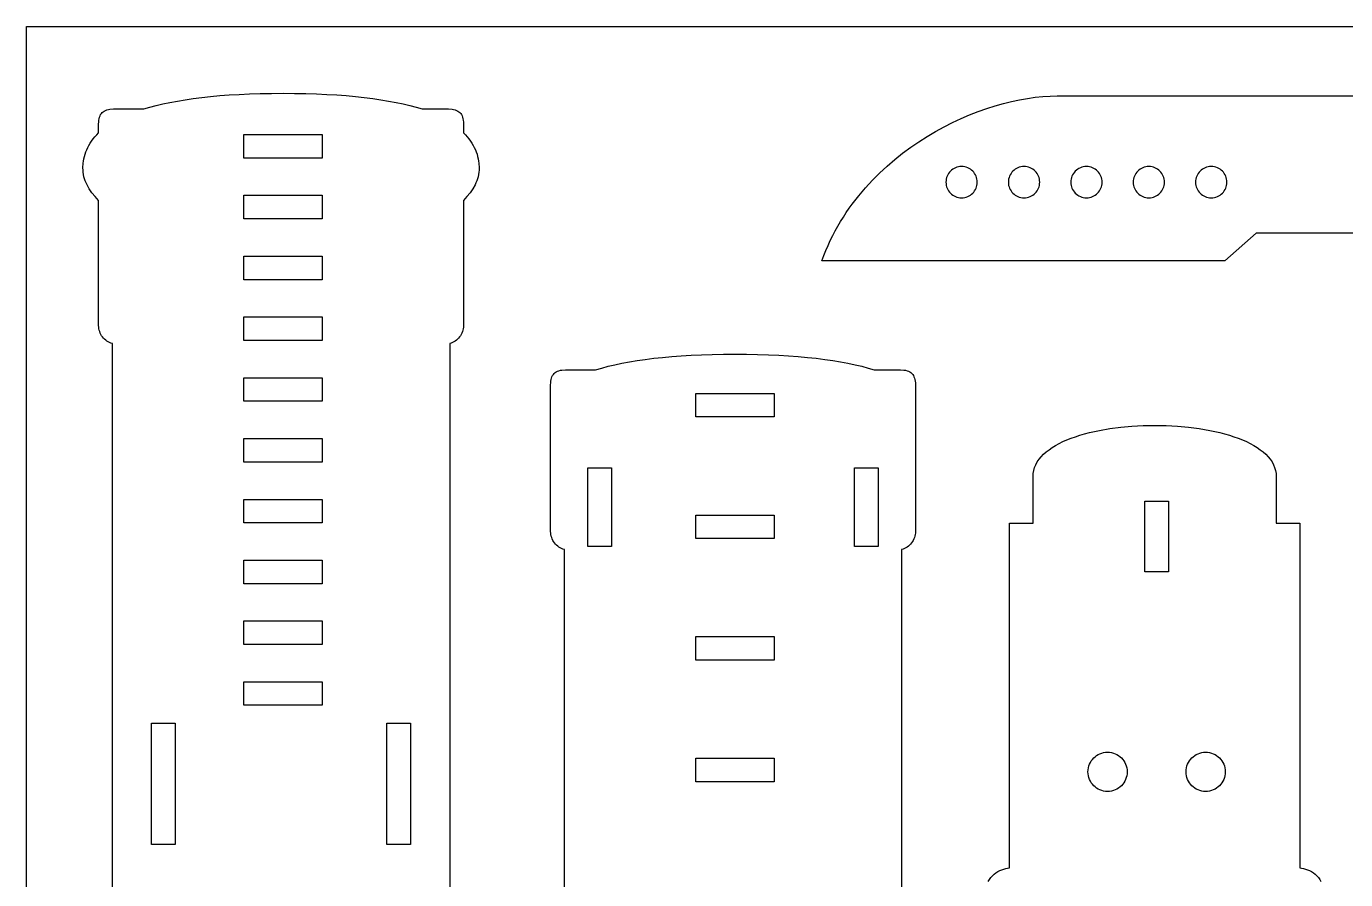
# Model space of a CAD drawing. Extents: x -4267 to 4267, y -2692 to 2692.
# Drawn here: x 60 to 2081, y 1385 to 2692 of the extents above; entities that cross this region are included whole.
import ezdxf

# ---------------------------------------------------------------- set-up
doc = ezdxf.new("R2010")
doc.units = 0
doc.header["$MEASUREMENT"] = 0
doc.layers.get('0').update_dxf_attribs({"linetype": 'CONTINUOUS'})

msp = doc.modelspace()

# ---------------------------------------------------------------- linework, layer by layer
for p, q in [((60.1, 2692.4), (4267, 2692.4)), ((60.1, 48.1), (60.1, 2692.4)), ((356.3, 2586.3), (371, 2587.4)), ((371, 2587.4), (386.2, 2588.3)), ((386.2, 2588.3), (402.1, 2589)), ((402.1, 2589), (418.5, 2589.5)), ((418.5, 2589.5), (435.6, 2589.8)), ((435.6, 2589.8), (453.3, 2589.9)), ((453.3, 2589.9), (470.9, 2589.8)), ((470.9, 2589.8), (488, 2589.5)), ((488, 2589.5), (504.4, 2589)), ((504.4, 2589), (520.3, 2588.3)), ((520.3, 2588.3), (535.5, 2587.4)), ((535.5, 2587.4), (550.2, 2586.3)), ((239.9, 2565.9), (249.1, 2568.6)), ((249.1, 2568.6), (258.9, 2571.2)), ((258.9, 2571.2), (269.2, 2573.7)), ((269.2, 2573.7), (280.1, 2576)), ((280.1, 2576), (291.4, 2578.1)), ((291.4, 2578.1), (303.3, 2580.1)), ((303.3, 2580.1), (315.7, 2581.9)), ((315.7, 2581.9), (328.7, 2583.5)), ((328.7, 2583.5), (342.2, 2585)), ((342.2, 2585), (356.3, 2586.3)), ((550.2, 2586.3), (564.3, 2585)), ((564.3, 2585), (577.8, 2583.5)), ((577.8, 2583.5), (590.8, 2581.9)), ((590.8, 2581.9), (603.2, 2580.1)), ((603.2, 2580.1), (615.1, 2578.1)), ((615.1, 2578.1), (626.5, 2576)), ((626.5, 2576), (637.3, 2573.7)), ((637.3, 2573.7), (647.6, 2571.2)), ((647.6, 2571.2), (657.4, 2568.6)), ((657.4, 2568.6), (666.7, 2565.9)), ((1531.4, 2566.4), (1544.2, 2570.5)), ((1544.2, 2570.5), (1557, 2574.2)), ((1557, 2574.2), (1569.6, 2577.3)), ((1569.6, 2577.3), (1581.9, 2579.9)), ((1581.9, 2579.9), (1594, 2582.1)), ((1594, 2582.1), (1605.8, 2583.8)), ((1605.8, 2583.8), (1617.4, 2585)), ((1617.4, 2585), (1628.5, 2585.7)), ((1628.5, 2585.7), (1639.3, 2585.9)), ((1639.3, 2585.9), (4031.2, 2585.9)), ((170.9, 2545.9), (171.1, 2548.6)), ((171.1, 2548.6), (171.6, 2551)), ((171.6, 2551), (172.1, 2553.3)), ((172.1, 2553.3), (172.9, 2555.4)), ((172.9, 2555.4), (173.9, 2557.2)), ((173.9, 2557.2), (175, 2558.9)), ((175, 2558.9), (176.3, 2560.4)), ((176.3, 2560.4), (177.8, 2561.7)), ((177.8, 2561.7), (179.5, 2562.8)), ((179.5, 2562.8), (181.4, 2563.8)), ((181.4, 2563.8), (183.5, 2564.5)), ((183.5, 2564.5), (185.7, 2565.1)), ((185.7, 2565.1), (188.2, 2565.6)), ((188.2, 2565.6), (193.8, 2565.9)), ((193.8, 2565.9), (239.9, 2565.9)), ((666.7, 2565.9), (706.7, 2565.9)), ((706.7, 2565.9), (712.3, 2565.6)), ((712.3, 2565.6), (714.7, 2565.1)), ((714.7, 2565.1), (717, 2564.5)), ((717, 2564.5), (719.1, 2563.8)), ((719.1, 2563.8), (721, 2562.8)), ((721, 2562.8), (722.7, 2561.7)), ((722.7, 2561.7), (724.2, 2560.4)), ((724.2, 2560.4), (725.5, 2558.9)), ((725.5, 2558.9), (726.6, 2557.2)), ((726.6, 2557.2), (727.6, 2555.4)), ((727.6, 2555.4), (728.3, 2553.3)), ((728.3, 2553.3), (728.9, 2551)), ((728.9, 2551), (729.4, 2548.6)), ((729.4, 2548.6), (729.6, 2545.9)), ((1479.1, 2545.1), (1492.2, 2551.1)), ((1492.2, 2551.1), (1505.3, 2556.7)), ((1505.3, 2556.7), (1518.4, 2561.8)), ((1518.4, 2561.8), (1531.4, 2566.4)), ((167.8, 2526.2), (170.8, 2529.2)), ((170.8, 2543), (170.9, 2545.9)), ((170.8, 2529.2), (170.8, 2543)), ((393.2, 2490.7), (393.2, 2526.8)), ((393.2, 2526.8), (513.4, 2526.8)), ((513.4, 2526.8), (513.4, 2490.7)), ((729.6, 2545.9), (729.7, 2543)), ((729.7, 2543), (729.7, 2529.2)), ((729.7, 2529.2), (732.7, 2526.2)), ((1440.2, 2523.8), (1453.1, 2531.4)), ((1453.1, 2531.4), (1466.1, 2538.5)), ((1466.1, 2538.5), (1479.1, 2545.1)), ((152.5, 2503.5), (154.1, 2506.9)), ((154.1, 2506.9), (155.8, 2510.2)), ((155.8, 2510.2), (157.8, 2513.5)), ((157.8, 2513.5), (160, 2516.8)), ((160, 2516.8), (162.4, 2520)), ((162.4, 2520), (165, 2523.1)), ((165, 2523.1), (167.8, 2526.2)), ((732.7, 2526.2), (735.5, 2523.1)), ((735.5, 2523.1), (738.1, 2520)), ((738.1, 2520), (740.5, 2516.8)), ((740.5, 2516.8), (742.7, 2513.5)), ((742.7, 2513.5), (744.6, 2510.2)), ((744.6, 2510.2), (746.4, 2506.9)), ((746.4, 2506.9), (748, 2503.5)), ((1402.6, 2498.1), (1415, 2507.2)), ((1415, 2507.2), (1427.5, 2515.8)), ((1427.5, 2515.8), (1440.2, 2523.8)), ((147.1, 2482.7), (147.5, 2486.2)), ((147.5, 2486.2), (148.2, 2489.7)), ((148.2, 2489.7), (149, 2493.2)), ((149, 2493.2), (150, 2496.6)), ((150, 2496.6), (151.1, 2500.1)), ((151.1, 2500.1), (152.5, 2503.5)), ((513.4, 2490.7), (393.2, 2490.7)), ((748, 2503.5), (749.4, 2500.1)), ((749.4, 2500.1), (750.5, 2496.6)), ((750.5, 2496.6), (751.5, 2493.2)), ((751.5, 2493.2), (752.3, 2489.7)), ((752.3, 2489.7), (752.9, 2486.2)), ((752.9, 2486.2), (753.4, 2482.7)), ((1378.8, 2478.4), (1390.6, 2488.5)), ((1390.6, 2488.5), (1402.6, 2498.1)), ((146.8, 2475.7), (147.1, 2482.7)), ((146.9, 2472.3), (146.8, 2475.7)), ((147.2, 2468.9), (146.9, 2472.3)), ((147.7, 2465.5), (147.2, 2468.9)), ((753.3, 2468.9), (752.8, 2465.5)), ((753.6, 2472.3), (753.3, 2468.9)), ((753.4, 2482.7), (753.7, 2475.7)), ((753.7, 2475.7), (753.6, 2472.3)), ((1356.3, 2456.7), (1367.3, 2467.8)), ((1367.3, 2467.8), (1378.8, 2478.4)), ((1473, 2467.2), (1471.8, 2465.2)), ((1474.4, 2469), (1473, 2467.2)), ((1476, 2470.7), (1474.4, 2469)), ((1477.7, 2472.3), (1476, 2470.7)), ((1479.5, 2473.6), (1477.7, 2472.3)), ((1481.5, 2474.9), (1479.5, 2473.6)), ((1483.6, 2475.9), (1481.5, 2474.9)), ((1485.8, 2476.7), (1483.6, 2475.9)), ((1488.1, 2477.3), (1485.8, 2476.7)), ((1490.5, 2477.6), (1488.1, 2477.3)), ((1493, 2477.8), (1490.5, 2477.6)), ((1495.4, 2477.6), (1493, 2477.8)), ((1497.8, 2477.3), (1495.4, 2477.6)), ((1500.1, 2476.7), (1497.8, 2477.3)), ((1502.3, 2475.9), (1500.1, 2476.7)), ((1504.4, 2474.9), (1502.3, 2475.9)), ((1506.4, 2473.6), (1504.4, 2474.9)), ((1508.3, 2472.3), (1506.4, 2473.6)), ((1510, 2470.7), (1508.3, 2472.3)), ((1511.5, 2469), (1510, 2470.7)), ((1512.9, 2467.2), (1511.5, 2469)), ((1514.1, 2465.2), (1512.9, 2467.2)), ((1568.7, 2467.2), (1567.5, 2465.2)), ((1570, 2469), (1568.7, 2467.2)), ((1571.6, 2470.7), (1570, 2469)), ((1573.3, 2472.3), (1571.6, 2470.7)), ((1575.2, 2473.6), (1573.3, 2472.3)), ((1577.1, 2474.9), (1575.2, 2473.6)), ((1579.2, 2475.9), (1577.1, 2474.9)), ((1581.4, 2476.7), (1579.2, 2475.9)), ((1583.8, 2477.3), (1581.4, 2476.7)), ((1586.1, 2477.6), (1583.8, 2477.3)), ((1588.6, 2477.8), (1586.1, 2477.6)), ((1591.1, 2477.6), (1588.6, 2477.8)), ((1593.4, 2477.3), (1591.1, 2477.6)), ((1595.7, 2476.7), (1593.4, 2477.3)), ((1598, 2475.9), (1595.7, 2476.7)), ((1600.1, 2474.9), (1598, 2475.9)), ((1602, 2473.6), (1600.1, 2474.9)), ((1603.9, 2472.3), (1602, 2473.6)), ((1605.6, 2470.7), (1603.9, 2472.3)), ((1607.1, 2469), (1605.6, 2470.7)), ((1608.5, 2467.2), (1607.1, 2469)), ((1609.7, 2465.2), (1608.5, 2467.2)), ((1664.3, 2467.2), (1663.1, 2465.2)), ((1665.7, 2469), (1664.3, 2467.2)), ((1667.2, 2470.7), (1665.7, 2469)), ((1668.9, 2472.3), (1667.2, 2470.7)), ((1670.8, 2473.6), (1668.9, 2472.3)), ((1672.8, 2474.9), (1670.8, 2473.6)), ((1674.9, 2475.9), (1672.8, 2474.9)), ((1677.1, 2476.7), (1674.9, 2475.9)), ((1679.4, 2477.3), (1677.1, 2476.7)), ((1681.8, 2477.6), (1679.4, 2477.3)), ((1684.2, 2477.8), (1681.8, 2477.6)), ((1686.7, 2477.6), (1684.2, 2477.8)), ((1689.1, 2477.3), (1686.7, 2477.6)), ((1691.4, 2476.7), (1689.1, 2477.3)), ((1693.6, 2475.9), (1691.4, 2476.7)), ((1695.7, 2474.9), (1693.6, 2475.9)), ((1697.7, 2473.6), (1695.7, 2474.9)), ((1699.5, 2472.3), (1697.7, 2473.6)), ((1701.2, 2470.7), (1699.5, 2472.3)), ((1702.8, 2469), (1701.2, 2470.7)), ((1704.1, 2467.2), (1702.8, 2469)), ((1705.4, 2465.2), (1704.1, 2467.2)), ((1759.9, 2467.2), (1758.7, 2465.2)), ((1761.3, 2469), (1759.9, 2467.2)), ((1762.8, 2470.7), (1761.3, 2469)), ((1764.5, 2472.3), (1762.8, 2470.7)), ((1766.4, 2473.6), (1764.5, 2472.3)), ((1768.4, 2474.9), (1766.4, 2473.6)), ((1770.5, 2475.9), (1768.4, 2474.9)), ((1772.7, 2476.7), (1770.5, 2475.9)), ((1775, 2477.3), (1772.7, 2476.7)), ((1777.4, 2477.6), (1775, 2477.3)), ((1779.8, 2477.8), (1777.4, 2477.6)), ((1782.3, 2477.6), (1779.8, 2477.8)), ((1784.7, 2477.3), (1782.3, 2477.6)), ((1787, 2476.7), (1784.7, 2477.3)), ((1789.2, 2475.9), (1787, 2476.7)), ((1791.3, 2474.9), (1789.2, 2475.9)), ((1793.3, 2473.6), (1791.3, 2474.9)), ((1795.1, 2472.3), (1793.3, 2473.6)), ((1796.8, 2470.7), (1795.1, 2472.3)), ((1798.4, 2469), (1796.8, 2470.7)), ((1799.8, 2467.2), (1798.4, 2469)), ((1801, 2465.2), (1799.8, 2467.2)), ((1855.5, 2467.2), (1854.3, 2465.2)), ((1856.9, 2469), (1855.5, 2467.2)), ((1858.5, 2470.7), (1856.9, 2469)), ((1860.2, 2472.3), (1858.5, 2470.7)), ((1862, 2473.6), (1860.2, 2472.3)), ((1864, 2474.9), (1862, 2473.6)), ((1866.1, 2475.9), (1864, 2474.9)), ((1868.3, 2476.7), (1866.1, 2475.9)), ((1870.6, 2477.3), (1868.3, 2476.7)), ((1873, 2477.6), (1870.6, 2477.3)), ((1875.5, 2477.8), (1873, 2477.6)), ((1877.9, 2477.6), (1875.5, 2477.8)), ((1880.3, 2477.3), (1877.9, 2477.6)), ((1882.6, 2476.7), (1880.3, 2477.3)), ((1884.8, 2475.9), (1882.6, 2476.7)), ((1886.9, 2474.9), (1884.8, 2475.9)), ((1888.9, 2473.6), (1886.9, 2474.9)), ((1890.7, 2472.3), (1888.9, 2473.6)), ((1892.5, 2470.7), (1890.7, 2472.3)), ((1894, 2469), (1892.5, 2470.7)), ((1895.4, 2467.2), (1894, 2469)), ((1896.6, 2465.2), (1895.4, 2467.2)), ((148.3, 2462.2), (147.7, 2465.5)), ((149.2, 2459), (148.3, 2462.2)), ((150.3, 2455.8), (149.2, 2459)), ((151.6, 2452.6), (150.3, 2455.8)), ((153, 2449.5), (151.6, 2452.6)), ((156.4, 2443.4), (153, 2449.5)), ((747.5, 2449.5), (744.1, 2443.4)), ((748.9, 2452.6), (747.5, 2449.5)), ((750.2, 2455.8), (748.9, 2452.6)), ((751.3, 2459), (750.2, 2455.8)), ((752.1, 2462.2), (751.3, 2459)), ((752.8, 2465.5), (752.1, 2462.2)), ((1345.6, 2445.1), (1356.3, 2456.7)), ((1469.1, 2456.2), (1468.9, 2453.7)), ((1468.9, 2453.7), (1469.1, 2451.3)), ((1469.4, 2458.6), (1469.1, 2456.2)), ((1469.1, 2451.3), (1469.4, 2448.9)), ((1470, 2460.9), (1469.4, 2458.6)), ((1469.4, 2448.9), (1470, 2446.6)), ((1470.8, 2463.1), (1470, 2460.9)), ((1470, 2446.6), (1470.8, 2444.4)), ((1471.8, 2465.2), (1470.8, 2463.1)), ((1515.1, 2463.1), (1514.1, 2465.2)), ((1515.9, 2460.9), (1515.1, 2463.1)), ((1515.1, 2444.4), (1515.9, 2446.6)), ((1516.5, 2458.6), (1515.9, 2460.9)), ((1515.9, 2446.6), (1516.5, 2448.9)), ((1516.9, 2456.2), (1516.5, 2458.6)), ((1516.5, 2448.9), (1516.9, 2451.3)), ((1517, 2453.7), (1516.9, 2456.2)), ((1516.9, 2451.3), (1517, 2453.7)), ((1564.7, 2456.2), (1564.6, 2453.7)), ((1564.6, 2453.7), (1564.7, 2451.3)), ((1565, 2458.6), (1564.7, 2456.2)), ((1564.7, 2451.3), (1565, 2448.9)), ((1565.6, 2460.9), (1565, 2458.6)), ((1565, 2448.9), (1565.6, 2446.6)), ((1566.4, 2463.1), (1565.6, 2460.9)), ((1565.6, 2446.6), (1566.4, 2444.4)), ((1567.5, 2465.2), (1566.4, 2463.1)), ((1610.7, 2463.1), (1609.7, 2465.2)), ((1611.6, 2460.9), (1610.7, 2463.1)), ((1610.7, 2444.4), (1611.6, 2446.6)), ((1612.1, 2458.6), (1611.6, 2460.9)), ((1611.6, 2446.6), (1612.1, 2448.9)), ((1612.5, 2456.2), (1612.1, 2458.6)), ((1612.1, 2448.9), (1612.5, 2451.3)), ((1612.6, 2453.7), (1612.5, 2456.2)), ((1612.5, 2451.3), (1612.6, 2453.7)), ((1660.3, 2456.2), (1660.2, 2453.7)), ((1660.2, 2453.7), (1660.3, 2451.3)), ((1660.7, 2458.6), (1660.3, 2456.2)), ((1660.3, 2451.3), (1660.7, 2448.9)), ((1661.3, 2460.9), (1660.7, 2458.6)), ((1660.7, 2448.9), (1661.3, 2446.6)), ((1662.1, 2463.1), (1661.3, 2460.9)), ((1661.3, 2446.6), (1662.1, 2444.4)), ((1663.1, 2465.2), (1662.1, 2463.1)), ((1706.4, 2463.1), (1705.4, 2465.2)), ((1707.2, 2460.9), (1706.4, 2463.1)), ((1706.4, 2444.4), (1707.2, 2446.6)), ((1707.8, 2458.6), (1707.2, 2460.9)), ((1707.2, 2446.6), (1707.8, 2448.9)), ((1708.1, 2456.2), (1707.8, 2458.6)), ((1707.8, 2448.9), (1708.1, 2451.3)), ((1708.3, 2453.7), (1708.1, 2456.2)), ((1708.1, 2451.3), (1708.3, 2453.7)), ((1755.9, 2456.2), (1755.8, 2453.7)), ((1755.8, 2453.7), (1755.9, 2451.3)), ((1756.3, 2458.6), (1755.9, 2456.2)), ((1755.9, 2451.3), (1756.3, 2448.9)), ((1756.9, 2460.9), (1756.3, 2458.6)), ((1756.3, 2448.9), (1756.9, 2446.6)), ((1757.7, 2463.1), (1756.9, 2460.9)), ((1756.9, 2446.6), (1757.7, 2444.4)), ((1758.7, 2465.2), (1757.7, 2463.1)), ((1802, 2463.1), (1801, 2465.2)), ((1802.8, 2460.9), (1802, 2463.1)), ((1802, 2444.4), (1802.8, 2446.6)), ((1803.4, 2458.6), (1802.8, 2460.9)), ((1802.8, 2446.6), (1803.4, 2448.9)), ((1803.7, 2456.2), (1803.4, 2458.6)), ((1803.4, 2448.9), (1803.7, 2451.3)), ((1803.9, 2453.7), (1803.7, 2456.2)), ((1803.7, 2451.3), (1803.9, 2453.7)), ((1851.5, 2456.2), (1851.4, 2453.7)), ((1851.4, 2453.7), (1851.5, 2451.3)), ((1851.9, 2458.6), (1851.5, 2456.2)), ((1851.5, 2451.3), (1851.9, 2448.9)), ((1852.5, 2460.9), (1851.9, 2458.6)), ((1851.9, 2448.9), (1852.5, 2446.6)), ((1853.3, 2463.1), (1852.5, 2460.9)), ((1852.5, 2446.6), (1853.3, 2444.4)), ((1854.3, 2465.2), (1853.3, 2463.1)), ((1897.6, 2463.1), (1896.6, 2465.2)), ((1898.4, 2460.9), (1897.6, 2463.1)), ((1897.6, 2444.4), (1898.4, 2446.6)), ((1899, 2458.6), (1898.4, 2460.9)), ((1898.4, 2446.6), (1899, 2448.9)), ((1899.4, 2456.2), (1899, 2458.6)), ((1899, 2448.9), (1899.4, 2451.3)), ((1899.5, 2453.7), (1899.4, 2456.2)), ((1899.4, 2451.3), (1899.5, 2453.7)), ((160.5, 2437.4), (156.4, 2443.4)), ((165.3, 2431.6), (160.5, 2437.4)), ((170.8, 2425.9), (165.3, 2431.6)), ((170.8, 2234.1), (170.8, 2425.9)), ((393.2, 2433.7), (513.4, 2433.7)), ((393.2, 2397.6), (393.2, 2433.7)), ((513.4, 2433.7), (513.4, 2397.6)), ((735.1, 2431.6), (729.7, 2425.9)), ((729.7, 2425.9), (729.7, 2234.1)), ((739.9, 2437.4), (735.1, 2431.6)), ((744.1, 2443.4), (739.9, 2437.4)), ((1325.5, 2420.3), (1335.3, 2432.9)), ((1335.3, 2432.9), (1345.6, 2445.1)), ((1470.8, 2444.4), (1471.8, 2442.3)), ((1471.8, 2442.3), (1473, 2440.3)), ((1473, 2440.3), (1474.4, 2438.4)), ((1474.4, 2438.4), (1476, 2436.7)), ((1476, 2436.7), (1477.7, 2435.2)), ((1477.7, 2435.2), (1479.5, 2433.8)), ((1479.5, 2433.8), (1481.5, 2432.6)), ((1481.5, 2432.6), (1483.6, 2431.6)), ((1483.6, 2431.6), (1485.8, 2430.8)), ((1485.8, 2430.8), (1488.1, 2430.2)), ((1488.1, 2430.2), (1490.5, 2429.8)), ((1490.5, 2429.8), (1493, 2429.7)), ((1493, 2429.7), (1495.4, 2429.8)), ((1495.4, 2429.8), (1497.8, 2430.2)), ((1497.8, 2430.2), (1500.1, 2430.8)), ((1500.1, 2430.8), (1502.3, 2431.6)), ((1502.3, 2431.6), (1504.4, 2432.6)), ((1504.4, 2432.6), (1506.4, 2433.8)), ((1506.4, 2433.8), (1508.3, 2435.2)), ((1508.3, 2435.2), (1510, 2436.7)), ((1510, 2436.7), (1511.5, 2438.4)), ((1511.5, 2438.4), (1512.9, 2440.3)), ((1512.9, 2440.3), (1514.1, 2442.3)), ((1514.1, 2442.3), (1515.1, 2444.4)), ((1566.4, 2444.4), (1567.5, 2442.3)), ((1567.5, 2442.3), (1568.7, 2440.3)), ((1568.7, 2440.3), (1570, 2438.4)), ((1570, 2438.4), (1571.6, 2436.7)), ((1571.6, 2436.7), (1573.3, 2435.2)), ((1573.3, 2435.2), (1575.2, 2433.8)), ((1575.2, 2433.8), (1577.1, 2432.6)), ((1577.1, 2432.6), (1579.2, 2431.6)), ((1579.2, 2431.6), (1581.4, 2430.8)), ((1581.4, 2430.8), (1583.8, 2430.2)), ((1583.8, 2430.2), (1586.1, 2429.8)), ((1586.1, 2429.8), (1588.6, 2429.7)), ((1588.6, 2429.7), (1591.1, 2429.8)), ((1591.1, 2429.8), (1593.4, 2430.2)), ((1593.4, 2430.2), (1595.7, 2430.8)), ((1595.7, 2430.8), (1598, 2431.6)), ((1598, 2431.6), (1600.1, 2432.6)), ((1600.1, 2432.6), (1602, 2433.8)), ((1602, 2433.8), (1603.9, 2435.2)), ((1603.9, 2435.2), (1605.6, 2436.7)), ((1605.6, 2436.7), (1607.1, 2438.4)), ((1607.1, 2438.4), (1608.5, 2440.3)), ((1608.5, 2440.3), (1609.7, 2442.3)), ((1609.7, 2442.3), (1610.7, 2444.4)), ((1662.1, 2444.4), (1663.1, 2442.3)), ((1663.1, 2442.3), (1664.3, 2440.3)), ((1664.3, 2440.3), (1665.7, 2438.4)), ((1665.7, 2438.4), (1667.2, 2436.7)), ((1667.2, 2436.7), (1668.9, 2435.2)), ((1668.9, 2435.2), (1670.8, 2433.8)), ((1670.8, 2433.8), (1672.8, 2432.6)), ((1672.8, 2432.6), (1674.9, 2431.6)), ((1674.9, 2431.6), (1677.1, 2430.8)), ((1677.1, 2430.8), (1679.4, 2430.2)), ((1679.4, 2430.2), (1681.8, 2429.8)), ((1681.8, 2429.8), (1684.2, 2429.7)), ((1684.2, 2429.7), (1686.7, 2429.8)), ((1686.7, 2429.8), (1689.1, 2430.2)), ((1689.1, 2430.2), (1691.4, 2430.8)), ((1691.4, 2430.8), (1693.6, 2431.6)), ((1693.6, 2431.6), (1695.7, 2432.6)), ((1695.7, 2432.6), (1697.7, 2433.8)), ((1697.7, 2433.8), (1699.5, 2435.2)), ((1699.5, 2435.2), (1701.2, 2436.7)), ((1701.2, 2436.7), (1702.8, 2438.4)), ((1702.8, 2438.4), (1704.1, 2440.3)), ((1704.1, 2440.3), (1705.4, 2442.3)), ((1705.4, 2442.3), (1706.4, 2444.4)), ((1757.7, 2444.4), (1758.7, 2442.3)), ((1758.7, 2442.3), (1759.9, 2440.3)), ((1759.9, 2440.3), (1761.3, 2438.4)), ((1761.3, 2438.4), (1762.8, 2436.7)), ((1762.8, 2436.7), (1764.5, 2435.2)), ((1764.5, 2435.2), (1766.4, 2433.8)), ((1766.4, 2433.8), (1768.4, 2432.6)), ((1768.4, 2432.6), (1770.5, 2431.6)), ((1770.5, 2431.6), (1772.7, 2430.8)), ((1772.7, 2430.8), (1775, 2430.2)), ((1775, 2430.2), (1777.4, 2429.8)), ((1777.4, 2429.8), (1779.8, 2429.7)), ((1779.8, 2429.7), (1782.3, 2429.8)), ((1782.3, 2429.8), (1784.7, 2430.2)), ((1784.7, 2430.2), (1787, 2430.8)), ((1787, 2430.8), (1789.2, 2431.6)), ((1789.2, 2431.6), (1791.3, 2432.6)), ((1791.3, 2432.6), (1793.3, 2433.8)), ((1793.3, 2433.8), (1795.1, 2435.2)), ((1795.1, 2435.2), (1796.8, 2436.7)), ((1796.8, 2436.7), (1798.4, 2438.4)), ((1798.4, 2438.4), (1799.8, 2440.3)), ((1799.8, 2440.3), (1801, 2442.3)), ((1801, 2442.3), (1802, 2444.4)), ((1853.3, 2444.4), (1854.3, 2442.3)), ((1854.3, 2442.3), (1855.5, 2440.3)), ((1855.5, 2440.3), (1856.9, 2438.4)), ((1856.9, 2438.4), (1858.5, 2436.7)), ((1858.5, 2436.7), (1860.2, 2435.2)), ((1860.2, 2435.2), (1862, 2433.8)), ((1862, 2433.8), (1864, 2432.6)), ((1864, 2432.6), (1866.1, 2431.6)), ((1866.1, 2431.6), (1868.3, 2430.8)), ((1868.3, 2430.8), (1870.6, 2430.2)), ((1870.6, 2430.2), (1873, 2429.8)), ((1873, 2429.8), (1875.5, 2429.7)), ((1875.5, 2429.7), (1877.9, 2429.8)), ((1877.9, 2429.8), (1880.3, 2430.2)), ((1880.3, 2430.2), (1882.6, 2430.8)), ((1882.6, 2430.8), (1884.8, 2431.6)), ((1884.8, 2431.6), (1886.9, 2432.6)), ((1886.9, 2432.6), (1888.9, 2433.8)), ((1888.9, 2433.8), (1890.7, 2435.2)), ((1890.7, 2435.2), (1892.5, 2436.7)), ((1892.5, 2436.7), (1894, 2438.4)), ((1894, 2438.4), (1895.4, 2440.3)), ((1895.4, 2440.3), (1896.6, 2442.3)), ((1896.6, 2442.3), (1897.6, 2444.4)), ((1311.8, 2400.4), (1316.2, 2407.1)), ((1316.2, 2407.1), (1320.8, 2413.8)), ((1320.8, 2413.8), (1325.5, 2420.3)), ((513.4, 2397.6), (393.2, 2397.6)), ((1299.3, 2379.2), (1303.3, 2386.4)), ((1303.3, 2386.4), (1307.5, 2393.4)), ((1307.5, 2393.4), (1311.8, 2400.4)), ((1291.8, 2364.5), (1295.5, 2372)), ((1295.5, 2372), (1299.3, 2379.2)), ((1944.4, 2375.6), (1896.3, 2333.5)), ((4180.3, 2375.6), (1944.4, 2375.6)), ((1281.7, 2341.5), (1284.9, 2349.3)), ((1284.9, 2349.3), (1288.3, 2357)), ((1288.3, 2357), (1291.8, 2364.5)), ((393.2, 2340.5), (513.4, 2340.5)), ((393.2, 2304.4), (393.2, 2340.5)), ((513.4, 2340.5), (513.4, 2304.4)), ((1278.7, 2333.5), (1281.7, 2341.5)), ((1896.3, 2333.5), (1278.7, 2333.5)), ((513.4, 2304.4), (393.2, 2304.4)), ((393.2, 2211.3), (393.2, 2247.4)), ((393.2, 2247.4), (513.4, 2247.4)), ((513.4, 2247.4), (513.4, 2211.3)), ((170.9, 2231.7), (170.8, 2234.1)), ((171.2, 2229.3), (170.9, 2231.7)), ((171.7, 2227), (171.2, 2229.3)), ((172.4, 2224.8), (171.7, 2227)), ((173.2, 2222.6), (172.4, 2224.8)), ((728.1, 2224.8), (727.3, 2222.6)), ((728.8, 2227), (728.1, 2224.8)), ((729.3, 2229.3), (728.8, 2227)), ((729.6, 2231.7), (729.3, 2229.3)), ((729.7, 2234.1), (729.6, 2231.7)), ((174.3, 2220.5), (173.2, 2222.6)), ((175.4, 2218.5), (174.3, 2220.5)), ((176.8, 2216.7), (175.4, 2218.5)), ((178.2, 2214.9), (176.8, 2216.7)), ((179.9, 2213.2), (178.2, 2214.9)), ((181.6, 2211.7), (179.9, 2213.2)), ((183.4, 2210.4), (181.6, 2211.7)), ((185.4, 2209.1), (183.4, 2210.4)), ((187.5, 2208.1), (185.4, 2209.1)), ((189.6, 2207.1), (187.5, 2208.1)), ((191.8, 2206.4), (189.6, 2207.1)), ((191.8, 948.1), (191.8, 2206.4)), ((513.4, 2211.3), (393.2, 2211.3)), ((710.9, 2207.1), (708.7, 2206.4)), ((708.7, 2206.4), (708.7, 948.1)), ((713, 2208.1), (710.9, 2207.1)), ((715.1, 2209.1), (713, 2208.1)), ((717.1, 2210.4), (715.1, 2209.1)), ((718.9, 2211.7), (717.1, 2210.4)), ((720.6, 2213.3), (718.9, 2211.7)), ((722.2, 2214.9), (720.6, 2213.3)), ((723.7, 2216.7), (722.2, 2214.9)), ((725, 2218.5), (723.7, 2216.7)), ((726.2, 2220.5), (725, 2218.5)), ((727.3, 2222.6), (726.2, 2220.5)), ((1008.2, 2182.3), (1021.2, 2184)), ((1021.2, 2184), (1034.7, 2185.4)), ((1034.7, 2185.4), (1048.8, 2186.7)), ((1048.8, 2186.7), (1063.5, 2187.8)), ((1063.5, 2187.8), (1078.7, 2188.7)), ((1078.7, 2188.7), (1094.6, 2189.4)), ((1094.6, 2189.4), (1111, 2189.9)), ((1111, 2189.9), (1128.1, 2190.2)), ((1128.1, 2190.2), (1145.7, 2190.3)), ((1145.7, 2190.3), (1163.4, 2190.2)), ((1163.4, 2190.2), (1180.5, 2189.9)), ((1180.5, 2189.9), (1196.9, 2189.4)), ((1196.9, 2189.4), (1212.7, 2188.7)), ((1212.7, 2188.7), (1228, 2187.8)), ((1228, 2187.8), (1242.7, 2186.7)), ((1242.7, 2186.7), (1256.8, 2185.4)), ((1256.8, 2185.4), (1270.3, 2184)), ((1270.3, 2184), (1283.3, 2182.3)), ((870.3, 2162.1), (872, 2163.3)), ((872, 2163.3), (873.9, 2164.2)), ((873.9, 2164.2), (875.9, 2165)), ((875.9, 2165), (878.2, 2165.6)), ((878.2, 2165.6), (880.7, 2166)), ((880.7, 2166), (886.3, 2166.3)), ((886.3, 2166.3), (932.3, 2166.3)), ((932.3, 2166.3), (941.6, 2169.1)), ((941.6, 2169.1), (951.4, 2171.7)), ((951.4, 2171.7), (961.7, 2174.1)), ((961.7, 2174.1), (972.5, 2176.4)), ((972.5, 2176.4), (983.9, 2178.6)), ((983.9, 2178.6), (995.8, 2180.5)), ((995.8, 2180.5), (1008.2, 2182.3)), ((1283.3, 2182.3), (1295.7, 2180.5)), ((1295.7, 2180.5), (1307.6, 2178.6)), ((1307.6, 2178.6), (1318.9, 2176.4)), ((1318.9, 2176.4), (1329.8, 2174.1)), ((1329.8, 2174.1), (1340.1, 2171.7)), ((1340.1, 2171.7), (1349.9, 2169.1)), ((1349.9, 2169.1), (1359.1, 2166.3)), ((1359.1, 2166.3), (1399.2, 2166.3)), ((1399.2, 2166.3), (1404.7, 2166)), ((1404.7, 2166), (1407.2, 2165.6)), ((1407.2, 2165.6), (1409.5, 2165)), ((1409.5, 2165), (1411.6, 2164.2)), ((1411.6, 2164.2), (1413.5, 2163.3)), ((1413.5, 2163.3), (1415.1, 2162.1)), ((393.2, 2118.1), (393.2, 2154.2)), ((393.2, 2154.2), (513.4, 2154.2)), ((513.4, 2154.2), (513.4, 2118.1)), ((863.3, 2143.5), (863.4, 2146.3)), ((863.3, 1918.7), (863.3, 2143.5)), ((863.4, 2146.3), (863.6, 2149)), ((863.6, 2149), (864, 2151.5)), ((864, 2151.5), (864.6, 2153.7)), ((864.6, 2153.7), (865.4, 2155.8)), ((865.4, 2155.8), (866.3, 2157.7)), ((866.3, 2157.7), (867.5, 2159.3)), ((867.5, 2159.3), (868.8, 2160.8)), ((868.8, 2160.8), (870.3, 2162.1)), ((1415.1, 2162.1), (1416.6, 2160.8)), ((1416.6, 2160.8), (1418, 2159.3)), ((1418, 2159.3), (1419.1, 2157.7)), ((1419.1, 2157.7), (1420, 2155.8)), ((1420, 2155.8), (1420.8, 2153.7)), ((1420.8, 2153.7), (1421.4, 2151.5)), ((1421.4, 2151.5), (1421.8, 2149)), ((1421.8, 2149), (1422.1, 2146.3)), ((1422.1, 2146.3), (1422.2, 2143.5)), ((1422.2, 2143.5), (1422.2, 1918.7)), ((1085.6, 2094.2), (1085.6, 2130.2)), ((1085.6, 2130.2), (1205.8, 2130.2)), ((1205.8, 2130.2), (1205.8, 2094.2)), ((513.4, 2118.1), (393.2, 2118.1)), ((1205.8, 2094.2), (1085.6, 2094.2)), ((1660.7, 2061.5), (1667.3, 2063.9)), ((1667.3, 2063.9), (1674.3, 2066.1)), ((1674.3, 2066.1), (1681.4, 2068.2)), ((1681.4, 2068.2), (1688.8, 2070.1)), ((1688.8, 2070.1), (1696.5, 2071.9)), ((1696.5, 2071.9), (1704.2, 2073.5)), ((1704.2, 2073.5), (1720.3, 2076.3)), ((1720.3, 2076.3), (1736.9, 2078.4)), ((1736.9, 2078.4), (1754, 2080)), ((1754, 2080), (1771.3, 2080.9)), ((1771.3, 2080.9), (1788.7, 2081.2)), ((1788.7, 2081.2), (1806.2, 2080.9)), ((1806.2, 2080.9), (1823.5, 2080)), ((1823.5, 2080), (1840.5, 2078.4)), ((1840.5, 2078.4), (1857.1, 2076.3)), ((1857.1, 2076.3), (1873.2, 2073.5)), ((1873.2, 2073.5), (1881, 2071.9)), ((1881, 2071.9), (1888.6, 2070.1)), ((1888.6, 2070.1), (1896, 2068.2)), ((1896, 2068.2), (1903.2, 2066.1)), ((1903.2, 2066.1), (1910.1, 2063.9)), ((1910.1, 2063.9), (1916.8, 2061.5)), ((393.2, 2025), (393.2, 2061.1)), ((393.2, 2061.1), (513.4, 2061.1)), ((513.4, 2061.1), (513.4, 2025)), ((1622.5, 2040.6), (1626.9, 2044)), ((1626.9, 2044), (1631.7, 2047.3)), ((1631.7, 2047.3), (1636.8, 2050.5)), ((1636.8, 2050.5), (1642.3, 2053.5)), ((1642.3, 2053.5), (1648.1, 2056.3)), ((1648.1, 2056.3), (1654.2, 2059)), ((1654.2, 2059), (1660.7, 2061.5)), ((1916.8, 2061.5), (1923.2, 2059)), ((1923.2, 2059), (1929.3, 2056.3)), ((1929.3, 2056.3), (1935.2, 2053.5)), ((1935.2, 2053.5), (1940.6, 2050.5)), ((1940.6, 2050.5), (1945.8, 2047.3)), ((1945.8, 2047.3), (1950.6, 2044)), ((1950.6, 2044), (1955, 2040.6)), ((513.4, 2025), (393.2, 2025)), ((1606.6, 2021), (1608.9, 2025.2)), ((1608.9, 2025.2), (1611.6, 2029.3)), ((1611.6, 2029.3), (1614.8, 2033.2)), ((1614.8, 2033.2), (1618.4, 2036.9)), ((1618.4, 2036.9), (1622.5, 2040.6)), ((1955, 2040.6), (1959, 2037)), ((1959, 2037), (1962.6, 2033.2)), ((1962.6, 2033.2), (1965.8, 2029.3)), ((1965.8, 2029.3), (1968.6, 2025.2)), ((1968.6, 2025.2), (1970.8, 2021)), ((920.4, 2016.1), (956.4, 2016.1)), ((920.4, 1895.9), (920.4, 2016.1)), ((956.4, 2016.1), (956.4, 1895.9)), ((1329, 1895.9), (1329, 2016.1)), ((1329, 2016.1), (1365.1, 2016.1)), ((1365.1, 2016.1), (1365.1, 1895.9)), ((1602.4, 2002.5), (1602.7, 2007.4)), ((1602.4, 1931.2), (1602.4, 2002.5)), ((1602.7, 2007.4), (1603.5, 2012.1)), ((1603.5, 2012.1), (1604.8, 2016.6)), ((1604.8, 2016.6), (1606.6, 2021)), ((1970.8, 2021), (1972.6, 2016.6)), ((1972.6, 2016.6), (1974, 2012.1)), ((1974, 2012.1), (1974.8, 2007.4)), ((1974.8, 2007.4), (1975, 2002.5)), ((1975, 2002.5), (1975, 1931.2)), ((393.2, 1931.8), (393.2, 1967.9)), ((393.2, 1967.9), (513.4, 1967.9)), ((513.4, 1967.9), (513.4, 1931.8)), ((1773.7, 1857.1), (1773.7, 1965.3)), ((1773.7, 1965.3), (1809.8, 1965.3)), ((1809.8, 1965.3), (1809.8, 1857.1)), ((1085.6, 1907.9), (1085.6, 1943.9)), ((1085.6, 1943.9), (1205.8, 1943.9)), ((1205.8, 1943.9), (1205.8, 1907.9)), ((513.4, 1931.8), (393.2, 1931.8)), ((1566.4, 1931.2), (1602.4, 1931.2)), ((1566.4, 1403.2), (1566.4, 1931.2)), ((1975, 1931.2), (2011.1, 1931.2)), ((2011.1, 1931.2), (2011.1, 1403.2)), ((863.4, 1916.3), (863.3, 1918.7)), ((863.7, 1913.9), (863.4, 1916.3)), ((864.2, 1911.6), (863.7, 1913.9)), ((864.9, 1909.3), (864.2, 1911.6)), ((865.7, 1907.2), (864.9, 1909.3)), ((866.7, 1905.1), (865.7, 1907.2)), ((867.9, 1903.1), (866.7, 1905.1)), ((869.2, 1901.2), (867.9, 1903.1)), ((870.7, 1899.5), (869.2, 1901.2)), ((1205.8, 1907.9), (1085.6, 1907.9)), ((1416.2, 1901.2), (1414.7, 1899.5)), ((1417.5, 1903.1), (1416.2, 1901.2)), ((1418.7, 1905.1), (1417.5, 1903.1)), ((1419.7, 1907.2), (1418.7, 1905.1)), ((1420.6, 1909.3), (1419.7, 1907.2)), ((1421.3, 1911.6), (1420.6, 1909.3)), ((1421.8, 1913.9), (1421.3, 1911.6)), ((1422.1, 1916.3), (1421.8, 1913.9)), ((1422.2, 1918.7), (1422.1, 1916.3)), ((872.3, 1897.8), (870.7, 1899.5)), ((874.1, 1896.3), (872.3, 1897.8)), ((875.9, 1894.9), (874.1, 1896.3)), ((877.9, 1893.7), (875.9, 1894.9)), ((879.9, 1892.6), (877.9, 1893.7)), ((882.1, 1891.7), (879.9, 1892.6)), ((884.3, 1891), (882.1, 1891.7)), ((884.3, 641.7), (884.3, 1891)), ((956.4, 1895.9), (920.4, 1895.9)), ((1365.1, 1895.9), (1329, 1895.9)), ((1403.4, 1891.7), (1401.1, 1891)), ((1401.1, 1891), (1401.1, 641.7)), ((1405.5, 1892.6), (1403.4, 1891.7)), ((1407.6, 1893.7), (1405.5, 1892.6)), ((1409.5, 1894.9), (1407.6, 1893.7)), ((1411.4, 1896.3), (1409.5, 1894.9)), ((1413.1, 1897.8), (1411.4, 1896.3)), ((1414.7, 1899.5), (1413.1, 1897.8)), ((393.2, 1874.7), (513.4, 1874.8)), ((393.2, 1838.7), (393.2, 1874.7)), ((513.4, 1874.8), (513.4, 1838.7)), ((1809.8, 1857.1), (1773.7, 1857.1)), ((513.4, 1838.7), (393.2, 1838.7)), ((393.2, 1781.6), (513.4, 1781.6)), ((393.2, 1745.5), (393.2, 1781.6)), ((513.4, 1781.6), (513.4, 1745.5)), ((513.4, 1745.5), (393.2, 1745.5)), ((1085.6, 1721.6), (1085.6, 1757.6)), ((1085.6, 1757.6), (1205.8, 1757.6)), ((1205.8, 1757.6), (1205.8, 1721.6)), ((1205.8, 1721.6), (1085.6, 1721.6)), ((393.2, 1688.4), (513.4, 1688.5)), ((393.2, 1652.4), (393.2, 1688.4)), ((513.4, 1688.5), (513.4, 1652.4)), ((513.4, 1652.4), (393.2, 1652.4)), ((251.9, 1625.3), (288, 1625.3)), ((251.9, 1439), (251.9, 1625.3)), ((288, 1625.3), (288, 1439)), ((612.5, 1625.3), (648.6, 1625.3)), ((612.5, 1439), (612.5, 1625.3)), ((648.6, 1625.3), (648.6, 1439)), ((1699.8, 1575.4), (1702.3, 1577)), ((1702.3, 1577), (1704.9, 1578.2)), ((1704.9, 1578.2), (1707.7, 1579.2)), ((1707.7, 1579.2), (1710.6, 1580)), ((1710.6, 1580), (1713.5, 1580.4)), ((1713.5, 1580.4), (1716.6, 1580.6)), ((1716.6, 1580.6), (1719.7, 1580.4)), ((1719.7, 1580.4), (1722.7, 1580)), ((1722.7, 1580), (1725.6, 1579.2)), ((1725.6, 1579.2), (1728.3, 1578.2)), ((1728.3, 1578.2), (1730.9, 1577)), ((1730.9, 1577), (1733.4, 1575.4)), ((1850.1, 1575.4), (1852.5, 1577)), ((1852.5, 1577), (1855.2, 1578.2)), ((1855.2, 1578.2), (1857.9, 1579.2)), ((1857.9, 1579.2), (1860.8, 1580)), ((1860.8, 1580), (1863.8, 1580.4)), ((1863.8, 1580.4), (1866.9, 1580.6)), ((1866.9, 1580.6), (1869.9, 1580.4)), ((1869.9, 1580.4), (1872.9, 1580)), ((1872.9, 1580), (1875.8, 1579.2)), ((1875.8, 1579.2), (1878.6, 1578.2)), ((1878.6, 1578.2), (1881.2, 1577)), ((1881.2, 1577), (1883.7, 1575.4)), ((1085.6, 1535.3), (1085.6, 1571.3)), ((1085.6, 1571.3), (1205.8, 1571.3)), ((1205.8, 1571.3), (1205.8, 1535.3)), ((1686.7, 1553.6), (1687.2, 1556.6)), ((1687.2, 1556.6), (1687.9, 1559.5)), ((1687.9, 1559.5), (1688.9, 1562.2)), ((1688.9, 1562.2), (1690.2, 1564.9)), ((1690.2, 1564.9), (1691.7, 1567.3)), ((1691.7, 1567.3), (1693.4, 1569.6)), ((1693.4, 1569.6), (1695.4, 1571.8)), ((1695.4, 1571.8), (1697.5, 1573.7)), ((1697.5, 1573.7), (1699.8, 1575.4)), ((1733.4, 1575.4), (1735.7, 1573.7)), ((1735.7, 1573.7), (1737.9, 1571.8)), ((1737.9, 1571.8), (1739.8, 1569.6)), ((1739.8, 1569.6), (1741.5, 1567.3)), ((1741.5, 1567.3), (1743, 1564.9)), ((1743, 1564.9), (1744.3, 1562.2)), ((1744.3, 1562.2), (1745.3, 1559.5)), ((1745.3, 1559.5), (1746.1, 1556.6)), ((1746.1, 1556.6), (1746.5, 1553.6)), ((1837, 1553.6), (1837.4, 1556.6)), ((1837.4, 1556.6), (1838.2, 1559.5)), ((1838.2, 1559.5), (1839.2, 1562.2)), ((1839.2, 1562.2), (1840.4, 1564.9)), ((1840.4, 1564.9), (1842, 1567.3)), ((1842, 1567.3), (1843.7, 1569.6)), ((1843.7, 1569.6), (1845.6, 1571.8)), ((1845.6, 1571.8), (1847.8, 1573.7)), ((1847.8, 1573.7), (1850.1, 1575.4)), ((1883.7, 1575.4), (1886, 1573.7)), ((1886, 1573.7), (1888.1, 1571.8)), ((1888.1, 1571.8), (1890.1, 1569.6)), ((1890.1, 1569.6), (1891.8, 1567.3)), ((1891.8, 1567.3), (1893.3, 1564.9)), ((1893.3, 1564.9), (1894.6, 1562.2)), ((1894.6, 1562.2), (1895.6, 1559.5)), ((1895.6, 1559.5), (1896.3, 1556.6)), ((1896.3, 1556.6), (1896.8, 1553.6)), ((1686.6, 1550.5), (1686.7, 1553.6)), ((1686.7, 1547.5), (1686.6, 1550.5)), ((1687.2, 1544.5), (1686.7, 1547.5)), ((1687.9, 1541.6), (1687.2, 1544.5)), ((1688.9, 1538.8), (1687.9, 1541.6)), ((1690.2, 1536.2), (1688.9, 1538.8)), ((1691.7, 1533.7), (1690.2, 1536.2)), ((1743, 1536.2), (1741.5, 1533.7)), ((1744.3, 1538.8), (1743, 1536.2)), ((1745.3, 1541.6), (1744.3, 1538.8)), ((1746.1, 1544.5), (1745.3, 1541.6)), ((1746.5, 1547.5), (1746.1, 1544.5)), ((1746.5, 1553.6), (1746.7, 1550.5)), ((1746.7, 1550.5), (1746.5, 1547.5)), ((1836.8, 1550.5), (1837, 1553.6)), ((1837, 1547.5), (1836.8, 1550.5)), ((1837.4, 1544.5), (1837, 1547.5)), ((1838.2, 1541.6), (1837.4, 1544.5)), ((1839.2, 1538.8), (1838.2, 1541.6)), ((1840.4, 1536.2), (1839.2, 1538.8)), ((1842, 1533.7), (1840.4, 1536.2)), ((1893.3, 1536.2), (1891.8, 1533.7)), ((1894.6, 1538.8), (1893.3, 1536.2)), ((1895.6, 1541.6), (1894.6, 1538.8)), ((1896.3, 1544.5), (1895.6, 1541.6)), ((1896.8, 1547.5), (1896.3, 1544.5)), ((1896.8, 1553.6), (1896.9, 1550.5)), ((1896.9, 1550.5), (1896.8, 1547.5)), ((1205.8, 1535.3), (1085.6, 1535.3)), ((1693.4, 1531.4), (1691.7, 1533.7)), ((1695.4, 1529.3), (1693.4, 1531.4)), ((1697.5, 1527.3), (1695.4, 1529.3)), ((1699.8, 1525.6), (1697.5, 1527.3)), ((1702.3, 1524.1), (1699.8, 1525.6)), ((1704.9, 1522.8), (1702.3, 1524.1)), ((1707.7, 1521.8), (1704.9, 1522.8)), ((1710.6, 1521.1), (1707.7, 1521.8)), ((1713.5, 1520.6), (1710.6, 1521.1)), ((1716.6, 1520.5), (1713.5, 1520.6)), ((1719.7, 1520.6), (1716.6, 1520.5)), ((1722.7, 1521.1), (1719.7, 1520.6)), ((1725.6, 1521.8), (1722.7, 1521.1)), ((1728.3, 1522.8), (1725.6, 1521.8)), ((1730.9, 1524.1), (1728.3, 1522.8)), ((1733.4, 1525.6), (1730.9, 1524.1)), ((1735.7, 1527.3), (1733.4, 1525.6)), ((1737.9, 1529.3), (1735.7, 1527.3)), ((1739.8, 1531.4), (1737.9, 1529.3)), ((1741.5, 1533.7), (1739.8, 1531.4)), ((1843.7, 1531.4), (1842, 1533.7)), ((1845.6, 1529.3), (1843.7, 1531.4)), ((1847.8, 1527.3), (1845.6, 1529.3)), ((1850.1, 1525.6), (1847.8, 1527.3)), ((1852.5, 1524.1), (1850.1, 1525.6)), ((1855.2, 1522.8), (1852.5, 1524.1)), ((1857.9, 1521.8), (1855.2, 1522.8)), ((1860.8, 1521.1), (1857.9, 1521.8)), ((1863.8, 1520.6), (1860.8, 1521.1)), ((1866.9, 1520.5), (1863.8, 1520.6)), ((1869.9, 1520.6), (1866.9, 1520.5)), ((1872.9, 1521.1), (1869.9, 1520.6)), ((1875.8, 1521.8), (1872.9, 1521.1)), ((1878.6, 1522.8), (1875.8, 1521.8)), ((1881.2, 1524.1), (1878.6, 1522.8)), ((1883.7, 1525.6), (1881.2, 1524.1)), ((1886, 1527.3), (1883.7, 1525.6)), ((1888.1, 1529.3), (1886, 1527.3)), ((1890.1, 1531.4), (1888.1, 1529.3)), ((1891.8, 1533.7), (1890.1, 1531.4)), ((288, 1439), (251.9, 1439)), ((648.6, 1439), (612.5, 1439)), ((1542.8, 1393.7), (1545.6, 1395.8)), ((1545.6, 1395.8), (1548.5, 1397.6)), ((1548.5, 1397.6), (1551.5, 1399.2)), ((1551.5, 1399.2), (1554.5, 1400.5)), ((1554.5, 1400.5), (1557.6, 1401.5)), ((1557.6, 1401.5), (1560.6, 1402.3)), ((1560.6, 1402.3), (1563.5, 1402.9)), ((1563.5, 1402.9), (1566.4, 1403.2)), ((2011.1, 1403.2), (2013.9, 1402.9)), ((2013.9, 1402.9), (2016.9, 1402.3)), ((2016.9, 1402.3), (2019.9, 1401.5)), ((2019.9, 1401.5), (2023, 1400.5)), ((2023, 1400.5), (2026, 1399.2)), ((2026, 1399.2), (2029, 1397.6)), ((2029, 1397.6), (2031.9, 1395.8)), ((2031.9, 1395.8), (2034.7, 1393.7)), ((1533.9, 1382.6), (1535.7, 1385.8)), ((1535.7, 1385.8), (1537.8, 1388.7)), ((1537.8, 1388.7), (1540.2, 1391.3)), ((1540.2, 1391.3), (1542.8, 1393.7)), ((2034.7, 1393.7), (2037.3, 1391.3)), ((2037.3, 1391.3), (2039.6, 1388.7)), ((2039.6, 1388.7), (2041.8, 1385.8)), ((2041.8, 1385.8), (2043.6, 1382.6))]:
    msp.add_line(p, q)

doc.saveas('drawing.dxf')
